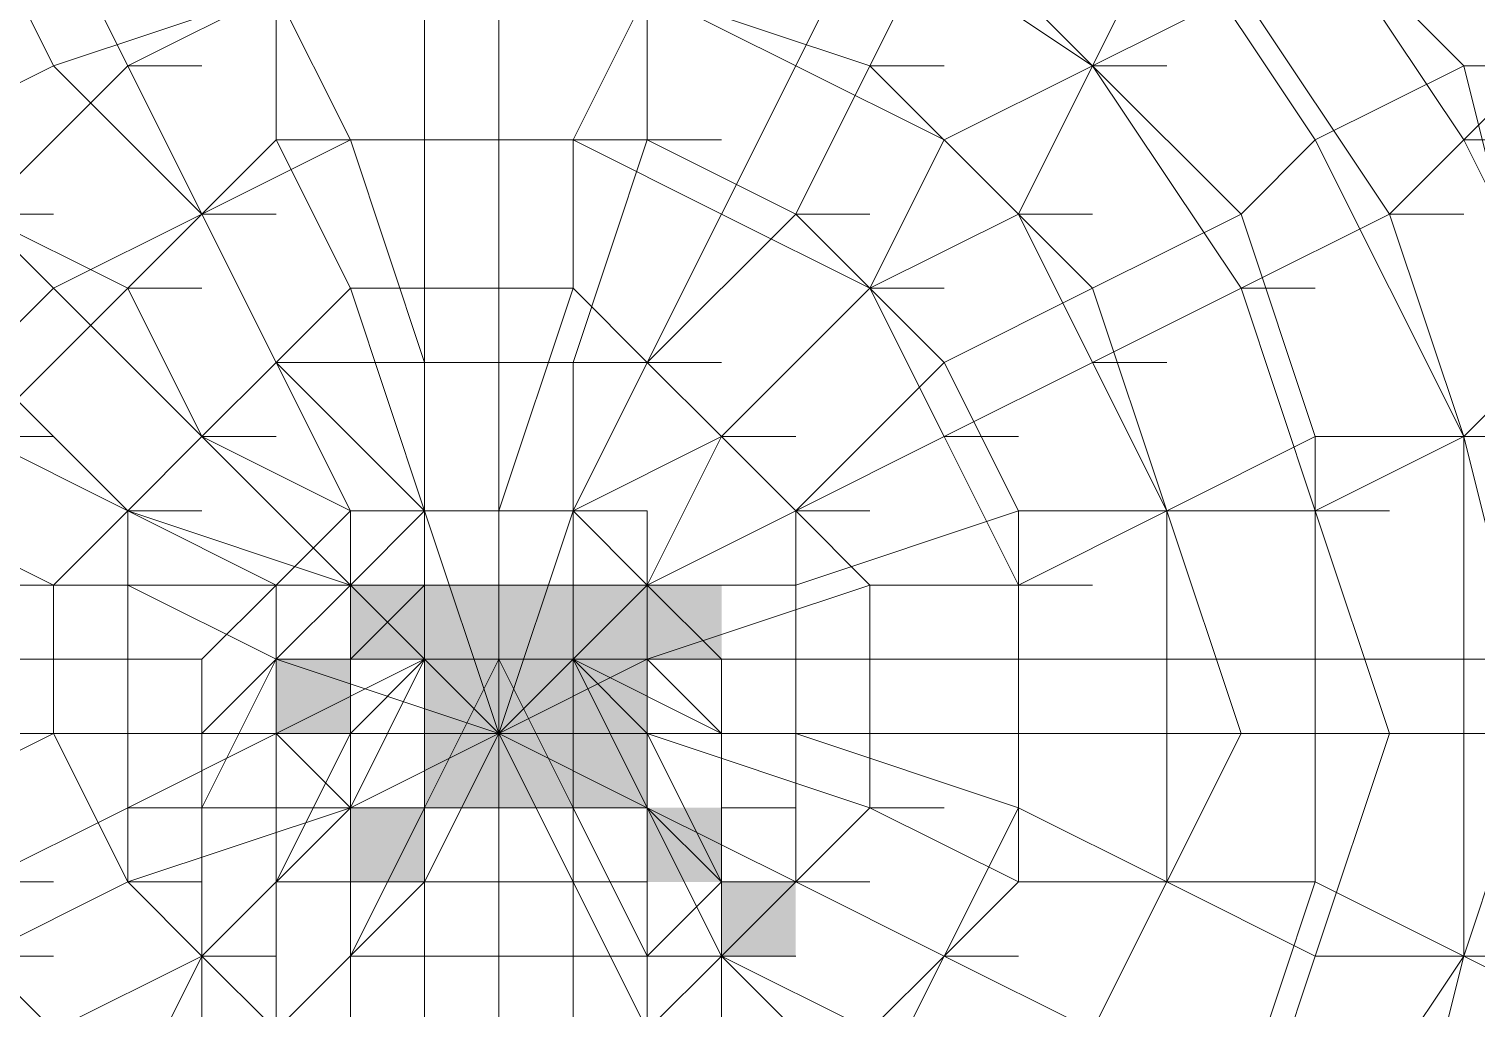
# Model space of a CAD drawing. Header units: millimetres. Extents: x 521 to 148073, y -17811 to 32040.
# Drawn here: x 144084.3 to 144248.7, y -14147.2 to -14036 of the extents above; entities that cross this region are included whole.
import ezdxf

# ---------------------------------------------------------------- set-up
doc = ezdxf.new("R2010")
doc.units = ezdxf.units.MM
doc.layers.add('PDF_Celobarevné výplně', color=7, linetype='Continuous')
doc.layers.add('PDF_Geometrie', color=7, linetype='Continuous', true_color=0xbdbdbd)

msp = doc.modelspace()

# ---------------------------------------------------------------- linework, layer by layer
at = {"layer": 'PDF_Celobarevné výplně', "lineweight": 18, "transparency": 33554559}
for points in [[(144120.79, -14099.16), (144120.79, -14107.59), (144129.22, -14099.16), (144129.22, -14107.59)], [(144129.22, -14099.16), (144129.22, -14107.59), (144137.66, -14099.16), (144137.66, -14107.59)], [(144129.22, -14099.16), (144129.22, -14107.59), (144137.66, -14099.16), (144137.66, -14107.59)], [(144137.66, -14099.16), (144137.66, -14107.59), (144146.09, -14099.16), (144146.09, -14107.59)], [(144137.66, -14099.16), (144137.66, -14107.59), (144146.09, -14099.16), (144146.09, -14107.59)], [(144137.66, -14099.16), (144137.66, -14107.59), (144146.09, -14099.16), (144146.09, -14107.59)], [(144146.09, -14099.16), (144146.09, -14107.59), (144154.52, -14099.16), (144154.52, -14107.59)], [(144154.52, -14099.16), (144154.52, -14107.59), (144162.96, -14099.16), (144162.96, -14107.59)], [(144154.52, -14099.16), (144154.52, -14107.59), (144162.96, -14099.16), (144162.96, -14107.59)], [(144112.36, -14107.59), (144112.36, -14116.03), (144120.79, -14107.59), (144120.79, -14116.03)], [(144112.36, -14107.59), (144112.36, -14116.03), (144120.79, -14107.59), (144120.79, -14116.03)], [(144129.22, -14107.59), (144129.22, -14116.03), (144137.66, -14107.59), (144137.66, -14116.03)], [(144129.22, -14107.59), (144129.22, -14116.03), (144137.66, -14107.59), (144137.66, -14116.03)], [(144129.22, -14107.59), (144129.22, -14116.03), (144137.66, -14107.59), (144137.66, -14116.03)], [(144129.22, -14107.59), (144129.22, -14116.03), (144137.66, -14107.59), (144137.66, -14116.03)], [(144129.22, -14107.59), (144129.22, -14116.03), (144137.66, -14107.59), (144137.66, -14116.03)], [(144129.22, -14107.59), (144129.22, -14116.03), (144137.66, -14107.59), (144137.66, -14116.03)], [(144129.22, -14107.59), (144129.22, -14116.03), (144137.66, -14107.59), (144137.66, -14116.03)], [(144129.22, -14107.59), (144129.22, -14116.03), (144137.66, -14107.59), (144137.66, -14116.03)], [(144129.22, -14107.59), (144129.22, -14116.03), (144137.66, -14107.59), (144137.66, -14116.03)], [(144129.22, -14107.59), (144129.22, -14116.03), (144137.66, -14107.59), (144137.66, -14116.03)], [(144129.22, -14107.59), (144129.22, -14116.03), (144137.66, -14107.59), (144137.66, -14116.03)], [(144129.22, -14107.59), (144129.22, -14116.03), (144137.66, -14107.59), (144137.66, -14116.03)], [(144129.22, -14107.59), (144129.22, -14116.03), (144137.66, -14107.59), (144137.66, -14116.03)], [(144129.22, -14107.59), (144129.22, -14116.03), (144137.66, -14107.59), (144137.66, -14116.03)], [(144129.22, -14107.59), (144129.22, -14116.03), (144137.66, -14107.59), (144137.66, -14116.03)], [(144129.22, -14107.59), (144129.22, -14116.03), (144137.66, -14107.59), (144137.66, -14116.03)], [(144137.66, -14107.59), (144137.66, -14116.03), (144146.09, -14107.59), (144146.09, -14116.03)], [(144137.66, -14107.59), (144137.66, -14116.03), (144146.09, -14107.59), (144146.09, -14116.03)], [(144137.66, -14107.59), (144137.66, -14116.03), (144146.09, -14107.59), (144146.09, -14116.03)], [(144137.66, -14107.59), (144137.66, -14116.03), (144146.09, -14107.59), (144146.09, -14116.03)], [(144137.66, -14107.59), (144137.66, -14116.03), (144146.09, -14107.59), (144146.09, -14116.03)], [(144137.66, -14107.59), (144137.66, -14116.03), (144146.09, -14107.59), (144146.09, -14116.03)], [(144137.66, -14107.59), (144137.66, -14116.03), (144146.09, -14107.59), (144146.09, -14116.03)], [(144137.66, -14107.59), (144137.66, -14116.03), (144146.09, -14107.59), (144146.09, -14116.03)], [(144137.66, -14107.59), (144137.66, -14116.03), (144146.09, -14107.59), (144146.09, -14116.03)], [(144137.66, -14107.59), (144137.66, -14116.03), (144146.09, -14107.59), (144146.09, -14116.03)], [(144137.66, -14107.59), (144137.66, -14116.03), (144146.09, -14107.59), (144146.09, -14116.03)], [(144137.66, -14107.59), (144137.66, -14116.03), (144146.09, -14107.59), (144146.09, -14116.03)], [(144137.66, -14107.59), (144137.66, -14116.03), (144146.09, -14107.59), (144146.09, -14116.03)], [(144137.66, -14107.59), (144137.66, -14116.03), (144146.09, -14107.59), (144146.09, -14116.03)], [(144146.09, -14107.59), (144146.09, -14116.03), (144154.52, -14107.59), (144154.52, -14116.03)], [(144146.09, -14107.59), (144146.09, -14116.03), (144154.52, -14107.59), (144154.52, -14116.03)], [(144146.09, -14107.59), (144146.09, -14116.03), (144154.52, -14107.59), (144154.52, -14116.03)], [(144146.09, -14107.59), (144146.09, -14116.03), (144154.52, -14107.59), (144154.52, -14116.03)], [(144146.09, -14107.59), (144146.09, -14116.03), (144154.52, -14107.59), (144154.52, -14116.03)], [(144146.09, -14107.59), (144146.09, -14116.03), (144154.52, -14107.59), (144154.52, -14116.03)], [(144129.22, -14116.03), (144129.22, -14124.46), (144137.66, -14116.03), (144137.66, -14124.46)], [(144129.22, -14116.03), (144129.22, -14124.46), (144137.66, -14116.03), (144137.66, -14124.46)], [(144129.22, -14116.03), (144129.22, -14124.46), (144137.66, -14116.03), (144137.66, -14124.46)], [(144129.22, -14116.03), (144129.22, -14124.46), (144137.66, -14116.03), (144137.66, -14124.46)], [(144129.22, -14116.03), (144129.22, -14124.46), (144137.66, -14116.03), (144137.66, -14124.46)], [(144129.22, -14116.03), (144129.22, -14124.46), (144137.66, -14116.03), (144137.66, -14124.46)], [(144129.22, -14116.03), (144129.22, -14124.46), (144137.66, -14116.03), (144137.66, -14124.46)], [(144129.22, -14116.03), (144129.22, -14124.46), (144137.66, -14116.03), (144137.66, -14124.46)], [(144129.22, -14116.03), (144129.22, -14124.46), (144137.66, -14116.03), (144137.66, -14124.46)], [(144129.22, -14116.03), (144129.22, -14124.46), (144137.66, -14116.03), (144137.66, -14124.46)], [(144129.22, -14116.03), (144129.22, -14124.46), (144137.66, -14116.03), (144137.66, -14124.46)], [(144129.22, -14116.03), (144129.22, -14124.46), (144137.66, -14116.03), (144137.66, -14124.46)], [(144129.22, -14116.03), (144129.22, -14124.46), (144137.66, -14116.03), (144137.66, -14124.46)], [(144129.22, -14116.03), (144129.22, -14124.46), (144137.66, -14116.03), (144137.66, -14124.46)], [(144137.66, -14116.03), (144137.66, -14124.46), (144146.09, -14116.03), (144146.09, -14124.46)], [(144137.66, -14116.03), (144137.66, -14124.46), (144146.09, -14116.03), (144146.09, -14124.46)], [(144137.66, -14116.03), (144137.66, -14124.46), (144146.09, -14116.03), (144146.09, -14124.46)], [(144137.66, -14116.03), (144137.66, -14124.46), (144146.09, -14116.03), (144146.09, -14124.46)], [(144146.09, -14116.03), (144146.09, -14124.46), (144154.52, -14116.03), (144154.52, -14124.46)], [(144146.09, -14116.03), (144146.09, -14124.46), (144154.52, -14116.03), (144154.52, -14124.46)], [(144146.09, -14116.03), (144146.09, -14124.46), (144154.52, -14116.03), (144154.52, -14124.46)], [(144146.09, -14116.03), (144146.09, -14124.46), (144154.52, -14116.03), (144154.52, -14124.46)], [(144146.09, -14116.03), (144146.09, -14124.46), (144154.52, -14116.03), (144154.52, -14124.46)], [(144120.79, -14124.46), (144120.79, -14132.89), (144129.22, -14124.46), (144129.22, -14132.89)], [(144154.52, -14124.46), (144154.52, -14132.89), (144162.96, -14124.46), (144162.96, -14132.89)], [(144162.96, -14132.89), (144162.96, -14141.33), (144171.39, -14132.89), (144171.39, -14141.33)]]:
    msp.add_solid(points, dxfattribs=at)
at = {"layer": 'PDF_Geometrie', "lineweight": 18}
for points in [[(144221.99, -14014.83), (144247.29, -14040.13), (144221.99, -14014.83)], [(144112.36, -14031.69), (144087.06, -14040.13), (144070.19, -14048.56), (144087.06, -14065.43), (144103.92, -14056.99), (144087.06, -14065.43), (144070.19, -14048.56), (144061.76, -14040.13), (144044.89, -14056.99), (144028.02, -14048.56), (144019.59, -14082.29), (144019.59, -14107.59), (144002.72, -14107.59), (143985.86, -14107.59), (143994.29, -14073.86), (144011.16, -14040.13), (144019.59, -14040.13), (144028.02, -14048.56), (144053.32, -14023.26), (144061.76, -14040.13), (144078.62, -14023.26), (144087.06, -14040.13), (144112.36, -14031.69)], [(144070.19, -14048.56), (144087.06, -14040.13), (144078.62, -14023.26)], [(144087.06, -14023.26), (144095.49, -14040.13), (144112.36, -14031.69)], [(144129.22, -14023.26), (144129.22, -14048.56), (144120.79, -14048.56), (144137.66, -14048.56), (144137.66, -14031.69)], [(144129.22, -14023.26), (144129.22, -14048.56), (144129.22, -14065.43), (144146.09, -14065.43), (144146.09, -14048.56), (144162.96, -14056.99), (144171.39, -14040.13), (144154.52, -14031.69), (144146.09, -14048.56), (144129.22, -14048.56), (144146.09, -14048.56), (144162.96, -14056.99), (144154.52, -14073.86), (144146.09, -14090.73), (144162.96, -14082.29), (144179.82, -14065.43), (144188.26, -14065.43), (144179.82, -14065.43), (144188.26, -14082.29), (144205.12, -14073.86), (144213.56, -14073.86), (144205.12, -14073.86), (144196.69, -14056.99), (144205.12, -14040.13), (144213.56, -14040.13), (144205.12, -14040.13), (144221.99, -14065.43), (144238.86, -14056.99), (144247.29, -14056.99), (144238.86, -14056.99), (144221.99, -14031.69)], [(144188.26, -14023.26), (144179.82, -14040.13), (144196.69, -14056.99), (144205.12, -14056.99), (144196.69, -14056.99), (144179.82, -14065.43), (144171.39, -14056.99), (144179.82, -14056.99), (144171.39, -14056.99), (144154.52, -14073.86), (144162.96, -14082.29), (144171.39, -14082.29), (144162.96, -14082.29), (144154.52, -14099.16), (144137.66, -14116.03), (144146.09, -14116.03), (144137.66, -14116.03), (144146.09, -14090.73), (144154.52, -14073.86), (144162.96, -14073.86), (144146.09, -14073.86), (144137.66, -14073.86), (144137.66, -14090.73), (144146.09, -14090.73), (144146.09, -14099.16), (144146.09, -14158.19)], [(144179.82, -14023.26), (144205.12, -14040.13), (144188.26, -14048.56), (144171.39, -14040.13), (144154.52, -14031.69)], [(144213.56, -14023.26), (144205.12, -14040.13), (144221.99, -14056.99), (144205.12, -14065.43), (144188.26, -14048.56), (144179.82, -14065.43), (144162.96, -14056.99), (144179.82, -14065.43), (144188.26, -14048.56), (144205.12, -14040.13), (144221.99, -14056.99), (144230.42, -14048.56), (144213.56, -14023.26), (144205.12, -14040.13), (144179.82, -14023.26)], [(144179.82, -14023.26), (144171.39, -14040.13), (144179.82, -14023.26)], [(144221.99, -14031.69), (144205.12, -14040.13), (144188.26, -14023.26)], [(144255.72, -14040.13), (144247.29, -14040.13), (144230.42, -14048.56), (144213.56, -14023.26)], [(144230.42, -14023.26), (144247.29, -14048.56), (144255.72, -14040.13)], [(144078.62, -14073.86), (144095.49, -14090.73), (144103.92, -14082.29), (144120.79, -14090.73), (144112.36, -14073.86), (144103.92, -14056.99), (144087.06, -14040.13), (144103.92, -14056.99), (144112.36, -14048.56), (144120.79, -14065.43), (144129.22, -14065.43), (144129.22, -14048.56), (144112.36, -14048.56), (144112.36, -14031.69)], [(144112.36, -14031.69), (144120.79, -14048.56), (144103.92, -14056.99), (144112.36, -14056.99), (144103.92, -14056.99), (144112.36, -14073.86), (144137.66, -14073.86), (144137.66, -14048.56), (144146.09, -14048.56), (144137.66, -14048.56), (144154.52, -14048.56), (144154.52, -14031.69)], [(144112.36, -14031.69), (144112.36, -14048.56), (144129.22, -14048.56), (144120.79, -14048.56), (144129.22, -14073.86), (144146.09, -14073.86), (144154.52, -14048.56), (144162.96, -14048.56), (144154.52, -14048.56), (144171.39, -14056.99), (144179.82, -14040.13), (144188.26, -14040.13), (144179.82, -14040.13), (144154.52, -14031.69), (144146.09, -14048.56), (144146.09, -14065.43), (144154.52, -14073.86), (144162.96, -14082.29), (144171.39, -14090.73), (144179.82, -14090.73), (144171.39, -14090.73), (144154.52, -14099.16), (144154.52, -14107.59), (144154.52, -14099.16), (144137.66, -14116.03), (144146.09, -14116.03), (144137.66, -14116.03), (144154.52, -14107.59), (144146.09, -14107.59), (144154.52, -14124.46), (144146.09, -14124.46), (144154.52, -14124.46), (144146.09, -14124.46), (144146.09, -14141.33), (144154.52, -14141.33), (144154.52, -14200.36)], [(144078.62, -14141.33), (144087.06, -14141.33), (144078.62, -14141.33), (144095.49, -14132.89), (144087.06, -14116.03), (144087.06, -14107.59), (144087.06, -14099.16), (144112.36, -14099.16), (144120.79, -14090.73), (144112.36, -14099.16), (144095.49, -14090.73), (144103.92, -14082.29), (144120.79, -14090.73), (144129.22, -14090.73), (144112.36, -14073.86), (144120.79, -14073.86), (144112.36, -14073.86), (144103.92, -14082.29), (144095.49, -14065.43), (144103.92, -14065.43), (144095.49, -14065.43), (144103.92, -14056.99), (144095.49, -14040.13), (144103.92, -14040.13), (144095.49, -14040.13), (144078.62, -14056.99)], [(144146.09, -14116.03), (144146.09, -14107.59), (144146.09, -14116.03), (144137.66, -14116.03), (144146.09, -14116.03), (144137.66, -14116.03), (144146.09, -14116.03), (144146.09, -14107.59), (144146.09, -14116.03), (144146.09, -14107.59), (144146.09, -14116.03), (144146.09, -14107.59), (144146.09, -14116.03), (144146.09, -14107.59), (144146.09, -14116.03), (144146.09, -14107.59), (144146.09, -14116.03), (144146.09, -14107.59), (144146.09, -14116.03), (144146.09, -14107.59), (144146.09, -14116.03), (144146.09, -14107.59), (144146.09, -14116.03), (144137.66, -14116.03), (144154.52, -14124.46), (144137.66, -14116.03), (144146.09, -14116.03), (144137.66, -14116.03), (144154.52, -14116.03), (144188.26, -14116.03), (144179.82, -14116.03), (144179.82, -14099.16), (144205.12, -14099.16), (144196.69, -14099.16), (144196.69, -14116.03), (144230.42, -14116.03), (144221.99, -14116.03), (144213.56, -14090.73), (144196.69, -14090.73), (144188.26, -14073.86), (144205.12, -14065.43), (144188.26, -14048.56), (144171.39, -14040.13), (144162.96, -14056.99), (144154.52, -14073.86), (144146.09, -14065.43), (144137.66, -14090.73), (144137.66, -14099.16), (144137.66, -14090.73), (144129.22, -14090.73), (144129.22, -14099.16), (144120.79, -14099.16), (144129.22, -14090.73), (144120.79, -14090.73), (144120.79, -14099.16), (144112.36, -14099.16), (144120.79, -14090.73), (144120.79, -14099.16), (144129.22, -14099.16), (144129.22, -14107.59), (144129.22, -14099.16), (144137.66, -14099.16), (144129.22, -14099.16), (144120.79, -14099.16), (144112.36, -14107.59), (144129.22, -14107.59), (144129.22, -14116.03), (144129.22, -14107.59), (144137.66, -14107.59), (144129.22, -14107.59), (144137.66, -14107.59), (144129.22, -14107.59), (144112.36, -14107.59), (144120.79, -14107.59), (144129.22, -14099.16), (144137.66, -14099.16), (144129.22, -14099.16), (144120.79, -14107.59)], [(144255.72, -14073.86), (144247.29, -14040.13), (144255.72, -14040.13)], [(144264.16, -14082.29), (144247.29, -14048.56), (144255.72, -14048.56), (144247.29, -14048.56), (144238.86, -14056.99), (144247.29, -14082.29), (144255.72, -14082.29), (144247.29, -14082.29), (144230.42, -14090.73), (144221.99, -14065.43), (144230.42, -14065.43), (144221.99, -14065.43), (144205.12, -14073.86), (144213.56, -14090.73), (144221.99, -14090.73), (144213.56, -14090.73), (144196.69, -14099.16), (144188.26, -14082.29), (144196.69, -14082.29), (144188.26, -14082.29), (144171.39, -14090.73), (144179.82, -14099.16), (144188.26, -14099.16), (144179.82, -14099.16), (144154.52, -14107.59), (144154.52, -14099.16), (144162.96, -14099.16), (144146.09, -14099.16), (144146.09, -14107.59), (144146.09, -14099.16)], [(144221.99, -14056.99), (144230.42, -14048.56)], [(144230.42, -14048.56), (144247.29, -14082.29)], [(144070.19, -14090.73), (144087.06, -14099.16), (144095.49, -14090.73), (144087.06, -14099.16), (144078.62, -14099.16), (144095.49, -14099.16), (144095.49, -14090.73), (144103.92, -14090.73), (144095.49, -14090.73), (144120.79, -14099.16), (144103.92, -14082.29), (144112.36, -14082.29), (144103.92, -14082.29), (144095.49, -14090.73), (144078.62, -14082.29), (144087.06, -14082.29), (144078.62, -14082.29), (144095.49, -14065.43), (144078.62, -14056.99), (144087.06, -14056.99), (144078.62, -14056.99)], [(144230.42, -14082.29), (144221.99, -14056.99)], [(144078.62, -14073.86), (144087.06, -14065.43), (144103.92, -14082.29), (144112.36, -14073.86), (144120.79, -14090.73), (144129.22, -14090.73), (144120.79, -14090.73), (144112.36, -14099.16), (144112.36, -14166.63)], [(144078.62, -14073.86), (144087.06, -14065.43), (144103.92, -14082.29), (144112.36, -14073.86), (144120.79, -14065.43), (144129.22, -14090.73), (144120.79, -14065.43), (144129.22, -14065.43), (144129.22, -14090.73), (144120.79, -14099.16), (144120.79, -14107.59), (144120.79, -14099.16), (144129.22, -14099.16), (144120.79, -14099.16), (144120.79, -14158.19), (144120.79, -14099.16), (144129.22, -14099.16), (144129.22, -14158.19)], [(144179.82, -14065.43), (144188.26, -14073.86)], [(144188.26, -14073.86), (144179.82, -14065.43)], [(144205.12, -14065.43), (144188.26, -14073.86)], [(144205.12, -14065.43), (144213.56, -14090.73)], [(144070.19, -14107.59), (144087.06, -14107.59), (144087.06, -14099.16), (144112.36, -14099.16), (144095.49, -14090.73), (144078.62, -14073.86)], [(144146.09, -14166.63), (144146.09, -14099.16), (144146.09, -14090.73), (144146.09, -14099.16), (144146.09, -14090.73), (144137.66, -14090.73), (144129.22, -14090.73), (144129.22, -14073.86), (144137.66, -14073.86), (144154.52, -14073.86), (144146.09, -14073.86), (144146.09, -14090.73), (144154.52, -14090.73)], [(144188.26, -14073.86), (144171.39, -14090.73)], [(144171.39, -14090.73), (144188.26, -14073.86)], [(144188.26, -14073.86), (144196.69, -14090.73)], [(144264.16, -14107.59), (144247.29, -14107.59), (144247.29, -14082.29), (144255.72, -14073.86)], [(144162.96, -14175.06), (144162.96, -14107.59), (144171.39, -14107.59), (144171.39, -14099.16), (144171.39, -14090.73), (144162.96, -14082.29), (144146.09, -14090.73), (144154.52, -14090.73), (144154.52, -14099.16), (144146.09, -14099.16), (144154.52, -14099.16), (144146.09, -14099.16), (144154.52, -14099.16), (144146.09, -14099.16), (144162.96, -14099.16), (144154.52, -14099.16), (144162.96, -14107.59), (144154.52, -14107.59), (144154.52, -14099.16), (144154.52, -14107.59), (144154.52, -14099.16), (144154.52, -14166.63), (144154.52, -14099.16), (144154.52, -14107.59), (144162.96, -14107.59), (144154.52, -14107.59), (144154.52, -14166.63)], [(144230.42, -14166.63), (144247.29, -14141.33), (144247.29, -14107.59), (144230.42, -14107.59), (144247.29, -14107.59), (144247.29, -14082.29), (144230.42, -14082.29), (144230.42, -14107.59), (144230.42, -14132.89), (144213.56, -14132.89), (144205.12, -14149.76)], [(144264.16, -14116.03), (144238.86, -14116.03), (144230.42, -14090.73), (144238.86, -14090.73), (144213.56, -14090.73), (144213.56, -14107.59), (144230.42, -14107.59), (144213.56, -14107.59), (144213.56, -14090.73), (144230.42, -14082.29), (144230.42, -14107.59), (144230.42, -14132.89), (144247.29, -14141.33), (144230.42, -14166.63)], [(144247.29, -14082.29), (144230.42, -14082.29)], [(144255.72, -14116.03), (144247.29, -14082.29), (144272.59, -14082.29)], [(144078.62, -14099.16), (144087.06, -14099.16), (144070.19, -14090.73)], [(144137.66, -14090.73), (144129.22, -14090.73), (144137.66, -14116.03), (144112.36, -14107.59), (144120.79, -14107.59), (144112.36, -14107.59), (144120.79, -14099.16)], [(144120.79, -14090.73), (144120.79, -14090.73)], [(144120.79, -14090.73), (144120.79, -14090.73)], [(144120.79, -14166.63), (144120.79, -14099.16), (144120.79, -14090.73), (144129.22, -14090.73), (144137.66, -14090.73), (144129.22, -14090.73), (144137.66, -14116.03), (144146.09, -14116.03), (144137.66, -14116.03), (144146.09, -14116.03), (144137.66, -14116.03), (144146.09, -14116.03), (144137.66, -14116.03), (144137.66, -14124.46), (144137.66, -14116.03), (144137.66, -14124.46), (144137.66, -14116.03), (144137.66, -14124.46), (144137.66, -14116.03), (144137.66, -14124.46), (144137.66, -14116.03), (144129.22, -14116.03), (144129.22, -14107.59), (144129.22, -14116.03), (144129.22, -14107.59), (144129.22, -14116.03), (144129.22, -14107.59), (144129.22, -14116.03), (144129.22, -14107.59), (144129.22, -14116.03), (144129.22, -14107.59), (144129.22, -14116.03), (144129.22, -14107.59), (144129.22, -14116.03), (144129.22, -14107.59), (144129.22, -14116.03), (144129.22, -14124.46), (144137.66, -14124.46), (144137.66, -14107.59), (144146.09, -14107.59), (144137.66, -14107.59), (144129.22, -14124.46), (144120.79, -14141.33), (144129.22, -14141.33), (144129.22, -14208.79)], [(144129.22, -14090.73), (144129.22, -14090.73)], [(144129.22, -14090.73), (144129.22, -14090.73)], [(144129.22, -14090.73), (144129.22, -14090.73)], [(144129.22, -14099.16), (144129.22, -14090.73)], [(144129.22, -14090.73), (144129.22, -14090.73)], [(144129.22, -14149.76), (144129.22, -14132.89), (144146.09, -14132.89), (144137.66, -14132.89), (144137.66, -14116.03), (144137.66, -14090.73), (144146.09, -14090.73), (144137.66, -14116.03), (144146.09, -14116.03), (144137.66, -14116.03), (144154.52, -14116.03), (144179.82, -14124.46), (144188.26, -14124.46), (144179.82, -14124.46), (144179.82, -14116.03), (144205.12, -14116.03), (144196.69, -14116.03), (144196.69, -14132.89), (144221.99, -14132.89), (144213.56, -14132.89), (144221.99, -14116.03), (144247.29, -14116.03), (144238.86, -14116.03), (144230.42, -14141.33), (144255.72, -14141.33), (144247.29, -14141.33), (144255.72, -14116.03)], [(144129.22, -14090.73), (144129.22, -14099.16)], [(144137.66, -14090.73), (144129.22, -14090.73), (144137.66, -14090.73)], [(144137.66, -14099.16), (144154.52, -14099.16), (144137.66, -14099.16), (144154.52, -14099.16), (144171.39, -14099.16), (144171.39, -14090.73), (144154.52, -14099.16), (144146.09, -14090.73), (144146.09, -14099.16), (144129.22, -14099.16), (144137.66, -14099.16), (144137.66, -14166.63)], [(144146.09, -14090.73), (144137.66, -14090.73), (144146.09, -14090.73)], [(144146.09, -14090.73), (144146.09, -14090.73)], [(144146.09, -14090.73), (144146.09, -14090.73)], [(144196.69, -14090.73), (144171.39, -14099.16)], [(144171.39, -14099.16), (144196.69, -14090.73)], [(144213.56, -14090.73), (144196.69, -14090.73)], [(144196.69, -14090.73), (144196.69, -14107.59)], [(144196.69, -14107.59), (144196.69, -14090.73)], [(144103.92, -14116.03), (144095.49, -14116.03), (144112.36, -14116.03), (144120.79, -14116.03), (144112.36, -14116.03), (144137.66, -14116.03), (144112.36, -14116.03), (144120.79, -14116.03), (144112.36, -14116.03), (144112.36, -14107.59), (144095.49, -14099.16), (144103.92, -14099.16), (144095.49, -14099.16), (144095.49, -14116.03), (144070.19, -14116.03)], [(144112.36, -14099.16), (144103.92, -14107.59)], [(144112.36, -14250.96), (144103.92, -14250.96), (144103.92, -14242.53), (144146.09, -14242.53), (144154.52, -14242.53), (144154.52, -14234.09), (144154.52, -14225.66), (144154.52, -14166.63), (144146.09, -14166.63), (144146.09, -14225.66), (144146.09, -14242.53), (144154.52, -14242.53), (144146.09, -14242.53), (144154.52, -14225.66), (144154.52, -14234.09), (144154.52, -14166.63), (144154.52, -14107.59), (144154.52, -14099.16)], [(144103.92, -14107.59), (144112.36, -14099.16)], [(144112.36, -14099.16), (144103.92, -14107.59)], [(144112.36, -14099.16), (144103.92, -14107.59)], [(144120.79, -14166.63), (144120.79, -14099.16), (144112.36, -14099.16), (144112.36, -14166.63)], [(144112.36, -14099.16), (144112.36, -14099.16)], [(144112.36, -14099.16), (144112.36, -14099.16)], [(144112.36, -14099.16), (144112.36, -14099.16)], [(144112.36, -14099.16), (144112.36, -14099.16)], [(144137.66, -14158.19), (144137.66, -14099.16), (144146.09, -14099.16), (144137.66, -14099.16), (144129.22, -14099.16), (144120.79, -14107.59), (144112.36, -14107.59), (144129.22, -14107.59), (144120.79, -14124.46), (144129.22, -14124.46), (144137.66, -14124.46), (144137.66, -14141.33), (144146.09, -14141.33), (144146.09, -14208.79)], [(144120.79, -14099.16), (144120.79, -14099.16)], [(144120.79, -14099.16), (144120.79, -14099.16)], [(144120.79, -14099.16), (144120.79, -14099.16)], [(144120.79, -14099.16), (144120.79, -14099.16)], [(144129.22, -14099.16), (144120.79, -14099.16), (144129.22, -14099.16)], [(144137.66, -14099.16), (144129.22, -14099.16)], [(144129.22, -14099.16), (144129.22, -14158.19)], [(144137.66, -14099.16), (144129.22, -14099.16)], [(144129.22, -14099.16), (144129.22, -14099.16)], [(144129.22, -14099.16), (144129.22, -14099.16)], [(144129.22, -14099.16), (144129.22, -14099.16)], [(144129.22, -14099.16), (144137.66, -14099.16)], [(144129.22, -14099.16), (144137.66, -14099.16)], [(144129.22, -14099.16), (144146.09, -14099.16)], [(144137.66, -14099.16), (144129.22, -14099.16), (144137.66, -14099.16)], [(144129.22, -14099.16), (144129.22, -14166.63), (144137.66, -14166.63)], [(144137.66, -14158.19), (144137.66, -14099.16)], [(144146.09, -14099.16), (144137.66, -14099.16), (144146.09, -14099.16)], [(144137.66, -14099.16), (144146.09, -14099.16)], [(144137.66, -14099.16), (144137.66, -14099.16)], [(144137.66, -14099.16), (144146.09, -14099.16)], [(144146.09, -14099.16), (144137.66, -14099.16)], [(144137.66, -14099.16), (144137.66, -14099.16)], [(144137.66, -14099.16), (144146.09, -14099.16)], [(144154.52, -14099.16), (144146.09, -14099.16)], [(144146.09, -14099.16), (144146.09, -14158.19)], [(144154.52, -14099.16), (144146.09, -14099.16)], [(144146.09, -14099.16), (144146.09, -14099.16)], [(144146.09, -14099.16), (144154.52, -14099.16)], [(144146.09, -14099.16), (144162.96, -14099.16)], [(144146.09, -14099.16), (144146.09, -14099.16)], [(144146.09, -14107.59), (144171.39, -14107.59), (144154.52, -14107.59), (144162.96, -14107.59), (144162.96, -14116.03), (144162.96, -14107.59), (144154.52, -14107.59), (144154.52, -14099.16), (144162.96, -14099.16)], [(144146.09, -14099.16), (144154.52, -14099.16)], [(144146.09, -14099.16), (144162.96, -14099.16)], [(144154.52, -14099.16), (144146.09, -14099.16), (144154.52, -14099.16)], [(144154.52, -14099.16), (144171.39, -14099.16)], [(144154.52, -14099.16), (144154.52, -14099.16)], [(144154.52, -14099.16), (144154.52, -14166.63)], [(144171.39, -14107.59), (144171.39, -14099.16)], [(144070.19, -14107.59), (144087.06, -14107.59), (144087.06, -14116.03), (144070.19, -14124.46)], [(144112.36, -14116.03), (144112.36, -14107.59), (144112.36, -14116.03), (144120.79, -14116.03), (144112.36, -14116.03), (144103.92, -14116.03), (144103.92, -14124.46), (144095.49, -14124.46), (144095.49, -14132.89), (144078.62, -14141.33), (144087.06, -14149.76), (144070.19, -14166.63)], [(144103.92, -14175.06), (144103.92, -14116.03), (144103.92, -14107.59), (144103.92, -14116.03), (144095.49, -14116.03), (144095.49, -14124.46), (144078.62, -14132.89), (144087.06, -14132.89), (144078.62, -14132.89)], [(144112.36, -14149.76), (144129.22, -14132.89), (144129.22, -14124.46), (144120.79, -14124.46), (144137.66, -14116.03), (144120.79, -14124.46), (144129.22, -14124.46), (144120.79, -14124.46), (144112.36, -14116.03), (144095.49, -14124.46), (144103.92, -14124.46), (144112.36, -14107.59), (144120.79, -14107.59), (144120.79, -14166.63)], [(144103.92, -14166.63), (144103.92, -14107.59)], [(144103.92, -14107.59), (144103.92, -14166.63)], [(144103.92, -14116.03), (144112.36, -14107.59), (144120.79, -14107.59)], [(144103.92, -14116.03), (144112.36, -14107.59), (144120.79, -14107.59)], [(144112.36, -14107.59), (144112.36, -14107.59)], [(144112.36, -14107.59), (144112.36, -14107.59)], [(144112.36, -14107.59), (144129.22, -14107.59), (144112.36, -14116.03), (144120.79, -14116.03)], [(144112.36, -14107.59), (144112.36, -14166.63), (144120.79, -14166.63)], [(144112.36, -14175.06), (144112.36, -14107.59)], [(144120.79, -14107.59), (144120.79, -14107.59)], [(144120.79, -14116.03), (144129.22, -14107.59), (144137.66, -14107.59)], [(144120.79, -14107.59), (144120.79, -14107.59)], [(144129.22, -14107.59), (144129.22, -14107.59)], [(144129.22, -14107.59), (144129.22, -14107.59)], [(144129.22, -14107.59), (144129.22, -14107.59)], [(144129.22, -14107.59), (144129.22, -14107.59)], [(144129.22, -14107.59), (144129.22, -14107.59)], [(144129.22, -14107.59), (144129.22, -14107.59)], [(144129.22, -14107.59), (144129.22, -14107.59)], [(144129.22, -14107.59), (144129.22, -14107.59)], [(144129.22, -14107.59), (144129.22, -14107.59)], [(144129.22, -14107.59), (144129.22, -14107.59)], [(144129.22, -14107.59), (144129.22, -14107.59)], [(144129.22, -14107.59), (144129.22, -14107.59)], [(144137.66, -14107.59), (144129.22, -14124.46), (144137.66, -14124.46)], [(144137.66, -14107.59), (144137.66, -14107.59)], [(144137.66, -14107.59), (144137.66, -14107.59)], [(144137.66, -14107.59), (144137.66, -14107.59)], [(144137.66, -14107.59), (144137.66, -14107.59)], [(144137.66, -14107.59), (144146.09, -14107.59)], [(144146.09, -14107.59), (144137.66, -14107.59)], [(144137.66, -14107.59), (144137.66, -14107.59)], [(144137.66, -14107.59), (144146.09, -14107.59)], [(144146.09, -14107.59), (144137.66, -14107.59)], [(144137.66, -14107.59), (144137.66, -14107.59)], [(144137.66, -14107.59), (144137.66, -14107.59)], [(144137.66, -14107.59), (144137.66, -14107.59)], [(144137.66, -14107.59), (144146.09, -14107.59)], [(144146.09, -14107.59), (144137.66, -14107.59)], [(144137.66, -14107.59), (144137.66, -14107.59)], [(144137.66, -14107.59), (144146.09, -14124.46), (144154.52, -14124.46)], [(144137.66, -14107.59), (144146.09, -14124.46), (144154.52, -14124.46)], [(144146.09, -14107.59), (144146.09, -14107.59)], [(144146.09, -14107.59), (144146.09, -14107.59)], [(144146.09, -14107.59), (144146.09, -14107.59)], [(144146.09, -14107.59), (144146.09, -14107.59)], [(144146.09, -14107.59), (144146.09, -14107.59)], [(144146.09, -14107.59), (144146.09, -14107.59)], [(144146.09, -14107.59), (144146.09, -14107.59)], [(144146.09, -14107.59), (144146.09, -14107.59)], [(144146.09, -14107.59), (144146.09, -14107.59)], [(144146.09, -14107.59), (144146.09, -14107.59)], [(144146.09, -14107.59), (144146.09, -14107.59)], [(144146.09, -14107.59), (144146.09, -14107.59)], [(144146.09, -14107.59), (144146.09, -14107.59)], [(144146.09, -14107.59), (144146.09, -14107.59)], [(144154.52, -14107.59), (144146.09, -14107.59), (144154.52, -14107.59)], [(144146.09, -14107.59), (144146.09, -14107.59)], [(144162.96, -14124.46), (144162.96, -14116.03), (144171.39, -14116.03), (144162.96, -14116.03), (144146.09, -14107.59), (144154.52, -14116.03), (144162.96, -14116.03), (144154.52, -14116.03), (144162.96, -14116.03), (144162.96, -14124.46), (144171.39, -14124.46), (144162.96, -14124.46), (144162.96, -14107.59), (144154.52, -14107.59), (144154.52, -14116.03), (144162.96, -14116.03), (144154.52, -14116.03), (144154.52, -14124.46), (144146.09, -14124.46), (144154.52, -14141.33), (144162.96, -14141.33), (144154.52, -14141.33), (144162.96, -14132.89), (144162.96, -14191.93)], [(144146.09, -14107.59), (144146.09, -14107.59)], [(144154.52, -14107.59), (144154.52, -14107.59)], [(144154.52, -14107.59), (144154.52, -14107.59)], [(144162.96, -14107.59), (144162.96, -14175.06), (144171.39, -14175.06), (144162.96, -14175.06), (144162.96, -14116.03), (144154.52, -14107.59), (144162.96, -14107.59), (144162.96, -14116.03), (144171.39, -14116.03)], [(144154.52, -14107.59), (144154.52, -14166.63), (144162.96, -14166.63)], [(144162.96, -14107.59), (144171.39, -14107.59)], [(144162.96, -14116.03), (144162.96, -14107.59)], [(144162.96, -14116.03), (144162.96, -14107.59)], [(144162.96, -14107.59), (144162.96, -14175.06)], [(144162.96, -14107.59), (144162.96, -14107.59)], [(144162.96, -14107.59), (144162.96, -14107.59)], [(144196.69, -14107.59), (144171.39, -14107.59)], [(144171.39, -14107.59), (144196.69, -14107.59)], [(144213.56, -14107.59), (144196.69, -14107.59)], [(144196.69, -14107.59), (144196.69, -14124.46)], [(144196.69, -14124.46), (144196.69, -14107.59)], [(144196.69, -14107.59), (144213.56, -14107.59)], [(144221.99, -14158.19), (144230.42, -14132.89), (144247.29, -14141.33), (144247.29, -14107.59), (144264.16, -14107.59)], [(144070.19, -14124.46), (144087.06, -14116.03), (144095.49, -14132.89), (144078.62, -14141.33)], [(144087.06, -14116.03), (144103.92, -14116.03)], [(144087.06, -14116.03), (144103.92, -14116.03)], [(144103.92, -14116.03), (144103.92, -14116.03)], [(144103.92, -14175.06), (144103.92, -14116.03)], [(144103.92, -14116.03), (144103.92, -14116.03)], [(144103.92, -14116.03), (144103.92, -14183.49), (144112.36, -14183.49)], [(144120.79, -14132.89), (144120.79, -14124.46), (144129.22, -14124.46), (144129.22, -14116.03), (144137.66, -14116.03), (144137.66, -14124.46), (144120.79, -14124.46), (144112.36, -14124.46), (144112.36, -14132.89), (144112.36, -14191.93), (144120.79, -14191.93)], [(144112.36, -14132.89), (144120.79, -14116.03), (144129.22, -14116.03)], [(144112.36, -14124.46), (144112.36, -14116.03), (144120.79, -14116.03)], [(144112.36, -14116.03), (144112.36, -14116.03)], [(144112.36, -14116.03), (144112.36, -14116.03)], [(144120.79, -14116.03), (144120.79, -14116.03)], [(144120.79, -14116.03), (144120.79, -14116.03)], [(144137.66, -14132.89), (144129.22, -14132.89), (144137.66, -14116.03), (144129.22, -14132.89), (144137.66, -14132.89), (144137.66, -14158.19)], [(144137.66, -14116.03), (144137.66, -14124.46), (144137.66, -14116.03), (144137.66, -14124.46), (144137.66, -14116.03), (144137.66, -14124.46), (144129.22, -14124.46), (144129.22, -14141.33), (144137.66, -14141.33)], [(144129.22, -14116.03), (144129.22, -14116.03)], [(144129.22, -14116.03), (144129.22, -14116.03)], [(144129.22, -14116.03), (144129.22, -14116.03)], [(144129.22, -14116.03), (144129.22, -14116.03)], [(144129.22, -14116.03), (144129.22, -14116.03)], [(144129.22, -14116.03), (144129.22, -14116.03)], [(144129.22, -14116.03), (144129.22, -14116.03)], [(144129.22, -14116.03), (144129.22, -14116.03)], [(144146.09, -14124.46), (144146.09, -14132.89), (144137.66, -14116.03), (144146.09, -14116.03), (144137.66, -14116.03), (144146.09, -14132.89), (144154.52, -14132.89), (144154.52, -14124.46), (144162.96, -14141.33), (144171.39, -14141.33), (144162.96, -14141.33), (144171.39, -14132.89), (144162.96, -14132.89), (144154.52, -14124.46), (144171.39, -14132.89), (144179.82, -14132.89), (144171.39, -14132.89), (144179.82, -14124.46), (144196.69, -14132.89), (144205.12, -14132.89), (144196.69, -14132.89), (144188.26, -14141.33), (144205.12, -14149.76)], [(144137.66, -14116.03), (144137.66, -14116.03)], [(144137.66, -14116.03), (144137.66, -14116.03)], [(144137.66, -14116.03), (144137.66, -14116.03)], [(144137.66, -14116.03), (144137.66, -14116.03)], [(144137.66, -14116.03), (144137.66, -14116.03)], [(144137.66, -14116.03), (144137.66, -14116.03)], [(144137.66, -14116.03), (144137.66, -14116.03)], [(144137.66, -14116.03), (144137.66, -14116.03)], [(144137.66, -14116.03), (144137.66, -14116.03)], [(144137.66, -14116.03), (144137.66, -14116.03)], [(144137.66, -14116.03), (144137.66, -14116.03)], [(144146.09, -14116.03), (144146.09, -14116.03)], [(144146.09, -14116.03), (144146.09, -14116.03)], [(144146.09, -14116.03), (144146.09, -14116.03)], [(144146.09, -14116.03), (144146.09, -14116.03)], [(144146.09, -14116.03), (144146.09, -14116.03)], [(144146.09, -14116.03), (144146.09, -14116.03)], [(144146.09, -14116.03), (144146.09, -14116.03)], [(144146.09, -14116.03), (144146.09, -14116.03)], [(144146.09, -14116.03), (144146.09, -14116.03)], [(144146.09, -14116.03), (144146.09, -14116.03)], [(144146.09, -14116.03), (144146.09, -14116.03)], [(144146.09, -14116.03), (144146.09, -14116.03)], [(144146.09, -14116.03), (144146.09, -14116.03)], [(144146.09, -14116.03), (144146.09, -14116.03)], [(144179.82, -14158.19), (144188.26, -14141.33), (144196.69, -14141.33), (144188.26, -14141.33), (144171.39, -14132.89), (144162.96, -14132.89), (144154.52, -14116.03), (144154.52, -14124.46), (144154.52, -14116.03)], [(144154.52, -14116.03), (144154.52, -14116.03)], [(144154.52, -14116.03), (144154.52, -14116.03)], [(144162.96, -14183.49), (144162.96, -14116.03), (144162.96, -14183.49)], [(144162.96, -14116.03), (144162.96, -14116.03)], [(144162.96, -14116.03), (144162.96, -14116.03)], [(144120.79, -14124.46), (144112.36, -14124.46), (144112.36, -14191.93), (144112.36, -14208.79), (144120.79, -14208.79), (144112.36, -14208.79), (144087.06, -14200.36), (144078.62, -14217.23), (144087.06, -14217.23), (144078.62, -14217.23), (144103.92, -14225.66), (144103.92, -14242.53), (144112.36, -14242.53)], [(144112.36, -14149.76), (144103.92, -14141.33), (144112.36, -14141.33), (144103.92, -14141.33), (144120.79, -14124.46), (144095.49, -14132.89), (144103.92, -14132.89), (144095.49, -14132.89), (144103.92, -14141.33), (144095.49, -14158.19)], [(144112.36, -14124.46), (144103.92, -14124.46), (144112.36, -14124.46)], [(144103.92, -14124.46), (144103.92, -14183.49), (144112.36, -14183.49)], [(144120.79, -14124.46), (144120.79, -14124.46)], [(144120.79, -14124.46), (144120.79, -14132.89), (144129.22, -14132.89), (144120.79, -14132.89), (144120.79, -14141.33), (144120.79, -14200.36)], [(144137.66, -14124.46), (144129.22, -14124.46), (144137.66, -14124.46)], [(144137.66, -14124.46), (144137.66, -14124.46)], [(144137.66, -14124.46), (144137.66, -14124.46)], [(144137.66, -14124.46), (144137.66, -14124.46)], [(144137.66, -14124.46), (144137.66, -14124.46)], [(144137.66, -14124.46), (144137.66, -14124.46)], [(144137.66, -14124.46), (144137.66, -14124.46)], [(144146.09, -14124.46), (144137.66, -14124.46), (144146.09, -14124.46)], [(144146.09, -14124.46), (144146.09, -14124.46)], [(144154.52, -14124.46), (144154.52, -14124.46)], [(144154.52, -14124.46), (144154.52, -14124.46)], [(144171.39, -14124.46), (144162.96, -14124.46), (144162.96, -14132.89), (144171.39, -14132.89)], [(144078.62, -14191.93), (144103.92, -14200.36), (144078.62, -14191.93), (144087.06, -14183.49), (144103.92, -14183.49), (144087.06, -14183.49), (144103.92, -14166.63), (144087.06, -14149.76), (144103.92, -14141.33), (144095.49, -14132.89), (144103.92, -14141.33), (144087.06, -14149.76), (144078.62, -14141.33)], [(144120.79, -14132.89), (144112.36, -14132.89), (144120.79, -14132.89)], [(144120.79, -14200.36), (144120.79, -14132.89), (144129.22, -14132.89), (144137.66, -14132.89), (144154.52, -14132.89), (144146.09, -14132.89), (144154.52, -14149.76)], [(144171.39, -14242.53), (144205.12, -14225.66), (144213.56, -14225.66), (144205.12, -14225.66), (144196.69, -14217.23), (144162.96, -14225.66), (144171.39, -14225.66), (144162.96, -14225.66), (144162.96, -14208.79), (144188.26, -14200.36), (144196.69, -14200.36), (144188.26, -14200.36), (144179.82, -14183.49), (144154.52, -14191.93), (144162.96, -14191.93), (144154.52, -14191.93), (144154.52, -14175.06), (144171.39, -14166.63), (144179.82, -14166.63), (144171.39, -14166.63), (144154.52, -14149.76), (144146.09, -14149.76), (144146.09, -14132.89)], [(144162.96, -14200.36), (144162.96, -14132.89)], [(144188.26, -14141.33), (144171.39, -14132.89)], [(144171.39, -14132.89), (144188.26, -14141.33)], [(144221.99, -14158.19), (144230.42, -14132.89), (144213.56, -14132.89), (144205.12, -14149.76)], [(144205.12, -14149.76), (144213.56, -14132.89), (144230.42, -14141.33), (144238.86, -14141.33), (144230.42, -14141.33), (144221.99, -14166.63)], [(144095.49, -14158.19), (144078.62, -14141.33)], [(144129.22, -14141.33), (144120.79, -14141.33), (144129.22, -14141.33)], [(144137.66, -14141.33), (144129.22, -14141.33), (144137.66, -14141.33)], [(144137.66, -14208.79), (144137.66, -14141.33), (144146.09, -14141.33)], [(144146.09, -14141.33), (144137.66, -14141.33), (144146.09, -14141.33)], [(144154.52, -14141.33), (144146.09, -14141.33), (144154.52, -14141.33)], [(144154.52, -14149.76), (144162.96, -14141.33), (144179.82, -14158.19)], [(144179.82, -14149.76), (144162.96, -14141.33), (144179.82, -14149.76)], [(144205.12, -14149.76), (144188.26, -14141.33), (144205.12, -14149.76)], [(144238.86, -14175.06), (144247.29, -14141.33), (144264.16, -14149.76)], [(144255.72, -14141.33), (144247.29, -14141.33), (144255.72, -14141.33)]]:
    msp.add_lwpolyline(points, dxfattribs=at)
for points in [[(144255.72, -14073.86), (144247.29, -14082.29), (144230.42, -14048.56), (144247.29, -14040.13)], [(144112.36, -14073.86), (144103.92, -14056.99), (144112.36, -14048.56), (144120.79, -14065.43)], [(144213.56, -14090.73), (144205.12, -14065.43), (144221.99, -14056.99), (144230.42, -14082.29)], [(144179.82, -14065.43), (144162.96, -14082.29), (144171.39, -14090.73), (144154.52, -14099.16), (144146.09, -14090.73), (144137.66, -14090.73), (144129.22, -14090.73), (144129.22, -14065.43), (144146.09, -14065.43), (144137.66, -14090.73), (144146.09, -14090.73), (144154.52, -14073.86), (144162.96, -14082.29)], [(144129.22, -14099.16), (144120.79, -14099.16), (144137.66, -14116.03), (144120.79, -14099.16)], [(144103.92, -14107.59), (144087.06, -14107.59)], [(144112.36, -14107.59), (144120.79, -14107.59)], [(144129.22, -14107.59), (144137.66, -14107.59)], [(144137.66, -14107.59), (144146.09, -14107.59)], [(144137.66, -14107.59), (144146.09, -14107.59)], [(144137.66, -14107.59), (144146.09, -14107.59)], [(144171.39, -14116.03), (144171.39, -14107.59), (144171.39, -14116.03), (144171.39, -14132.89), (144171.39, -14116.03), (144196.69, -14124.46), (144188.26, -14141.33), (144196.69, -14124.46), (144213.56, -14132.89), (144213.56, -14107.59), (144213.56, -14132.89), (144196.69, -14124.46)], [(144103.92, -14183.49), (144103.92, -14116.03)], [(144120.79, -14124.46), (144120.79, -14116.03)], [(144171.39, -14191.93), (144162.96, -14191.93), (144162.96, -14250.96), (144162.96, -14183.49), (144171.39, -14183.49), (144162.96, -14183.49), (144162.96, -14124.46), (144162.96, -14191.93)], [(144188.26, -14141.33), (144179.82, -14149.76)]]:
    msp.add_lwpolyline(points, close=True, dxfattribs=at)

doc.saveas('drawing.dxf')
